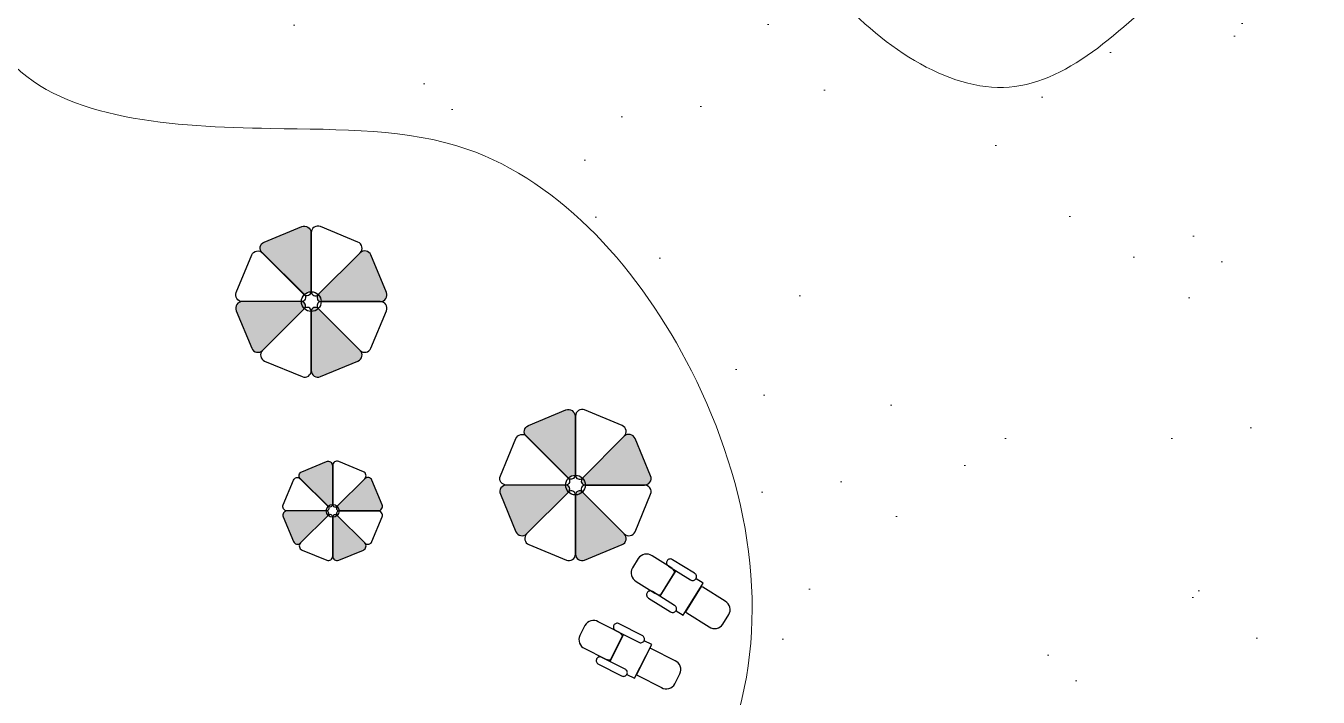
# Model space of a CAD drawing. Header units: millimetres. Extents: x 185 to 501, y 88 to 528.
# Drawn here: x 315.43 to 337, y 236.45 to 247.66 of the extents above; entities that cross this region are included whole.
import ezdxf

# ---------------------------------------------------------------- set-up
doc = ezdxf.new("R2010")
doc.units = ezdxf.units.MM
doc.layers.add('Paredes', color=141, linetype='Continuous', lineweight=9)
doc.layers.add('SITE_FURNISHINGS', color=230, linetype='Continuous')

msp = doc.modelspace()

# ---------------------------------------------------------------- hatches: boundary and pattern name
for color, points in [(230, [(320.187, 244.206, 0.534511), (320.035, 244.307), (319.408, 244.048, 0.475071), (319.359, 243.884, -0.059116), (319.38, 243.868), (320.078, 243.17, -0.187719), (320.187, 243.218, 0.000562), (320.187, 243.219)]), (256, [(324.595, 241.142, 0.534511), (324.443, 241.244), (323.817, 240.984, 0.475071), (323.768, 240.821, -0.059116), (323.788, 240.805), (324.486, 240.107, -0.187719), (324.595, 240.155, 0.000562), (324.595, 240.155)]), (230, [(320.546, 240.318, 0.534511), (320.446, 240.385), (320.034, 240.214, 0.475071), (320.002, 240.106, -0.059116), (320.015, 240.096), (320.474, 239.637, -0.187719), (320.546, 239.668, 0.000562), (320.546, 239.668)])]:
    msp.add_hatch(color=color).paths.add_polyline_path(points)
h = msp.add_hatch(color=230)
edge = h.paths.add_edge_path()
edge.add_arc((320.358, 243.122), 0.0682, 135, 270)
edge.add_line((320.358, 243.054), (321.346, 243.054))
edge.add_arc((321.346, 243.164), 0.11, 270, 382.5)
edge.add_line((321.447, 243.206), (321.188, 243.833))
edge.add_arc((321.086, 243.791), 0.11, 22.5, 135)
edge.add_line((321.008, 243.868), (320.31, 243.17))
edge = h.paths.add_edge_path()
edge.add_arc((320.262, 242.89), 0.0682, 45, 180)
edge.add_line((320.194, 242.89), (320.194, 241.902))
edge.add_arc((320.304, 241.902), 0.11, 180, 292.5)
edge.add_line((320.346, 241.801), (320.973, 242.06))
edge.add_arc((320.931, 242.162), 0.11, 292.5, 405)
edge.add_line((321.008, 242.24), (320.31, 242.938))
edge = h.paths.add_edge_path()
edge.add_arc((319.302, 242.317), 0.11, 202.5, 315)
edge.add_line((319.38, 242.24), (320.078, 242.938))
edge.add_arc((320.029, 242.986), 0.0682, 315, 450)
edge.add_line((320.029, 243.054), (319.042, 243.054))
edge.add_arc((319.042, 242.944), 0.11, 90, 202.5)
edge.add_line((318.941, 242.902), (319.2, 242.275))
h = msp.add_hatch(color=256)
edge = h.paths.add_edge_path()
edge.add_arc((324.767, 240.059), 0.0682, 135, 270)
edge.add_line((324.767, 239.991), (325.754, 239.991))
edge.add_arc((325.754, 240.101), 0.11, 270, 382.5)
edge.add_line((325.856, 240.143), (325.596, 240.769))
edge.add_arc((325.495, 240.727), 0.11, 22.5, 135)
edge.add_line((325.417, 240.805), (324.719, 240.107))
edge = h.paths.add_edge_path()
edge.add_arc((324.671, 239.826), 0.0682, 45, 180)
edge.add_line((324.603, 239.826), (324.603, 238.839))
edge.add_arc((324.713, 238.839), 0.11, 180, 292.5)
edge.add_line((324.755, 238.737), (325.381, 238.997))
edge.add_arc((325.339, 239.098), 0.11, 292.5, 405)
edge.add_line((325.417, 239.176), (324.719, 239.874))
edge = h.paths.add_edge_path()
edge.add_arc((323.71, 239.254), 0.11, 202.5, 315)
edge.add_line((323.788, 239.176), (324.486, 239.874))
edge.add_arc((324.438, 239.922), 0.0682, 315, 450)
edge.add_line((324.438, 239.991), (323.451, 239.991))
edge.add_arc((323.451, 239.881), 0.11, 90, 202.5)
edge.add_line((323.349, 239.839), (323.609, 239.212))
h = msp.add_hatch(color=230)
edge = h.paths.add_edge_path()
edge.add_arc((320.659, 239.605), 0.0448, 135, 270)
edge.add_line((320.659, 239.56), (321.308, 239.56))
edge.add_arc((321.308, 239.632), 0.0723, 270, 382.5)
edge.add_line((321.375, 239.66), (321.205, 240.072))
edge.add_arc((321.138, 240.045), 0.0723, 22.5, 135)
edge.add_line((321.087, 240.096), (320.627, 239.637))
edge = h.paths.add_edge_path()
edge.add_arc((320.596, 239.452), 0.0448, 45, 180)
edge.add_line((320.551, 239.452), (320.551, 238.802))
edge.add_arc((320.623, 238.802), 0.0723, 180, 292.5)
edge.add_line((320.651, 238.736), (321.063, 238.906))
edge.add_arc((321.035, 238.973), 0.0723, 292.5, 405)
edge.add_line((321.087, 239.024), (320.627, 239.484))
edge = h.paths.add_edge_path()
edge.add_arc((319.964, 239.076), 0.0723, 202.5, 315)
edge.add_line((320.015, 239.024), (320.474, 239.484))
edge.add_arc((320.443, 239.515), 0.0448, 315, 450)
edge.add_line((320.443, 239.56), (319.793, 239.56))
edge.add_arc((319.793, 239.488), 0.0723, 90, 202.5)
edge.add_line((319.726, 239.46), (319.897, 239.048))
at = {"layer": 'Paredes'}
h = msp.add_hatch(dxfattribs=at)
h.set_pattern_fill('AR-SAND', color=256, scale=0.1, style=0)
h.set_pattern_definition([(37.5, (-2162.957, 17.1855), (-0.160003, 4.8941324), [0, -3.8608, 0, -4.318, 0, -4.1275]), (7.5, (-2162.957, 17.1855), (4.495233, 7.168251), [0, -2.0828, 0, -3.4798, 0, -1.3335]), (327.5, (-2166.081, 17.1855), (7.909924, 0.014372), [0, -1.27, 0, -4.572, 0, -5.969]), (317.5, (-2166.081, 17.1855), (7.635565, 2.229293), [0, -0.635, 0, -2.9972, 0, -3.429])])
edge = h.paths.add_edge_path()
edge.add_spline(control_points=[(329.163, 209.759), (329.769, 209.758), (331.679, 209.374), (333.188, 205.317), (334.541, 200.963), (333.991, 195.497), (329.105, 192.643), (330.18, 186.77), (334.028, 181.379), (341.571, 182.837), (347.715, 185.41), (350.943, 192.267), (345.013, 196.362), (341.002, 201.852), (340.823, 209.281), (344.738, 211.852), (349.254, 210.173), (352.059, 203.967), (357.894, 206.923), (359.013, 211.66), (358.772, 215.872), (357.263, 219.898), (353.753, 220.348), (352.079, 225.331), (353.828, 231.651), (358.644, 231.789), (361.226, 231.902), (363.18, 233.645), (366.499, 235.216), (366.131, 239.585), (363.726, 244.777), (361.783, 252.598), (355.323, 252.096), (350.842, 251.157), (351.678, 246.816), (352.206, 242.343), (349.289, 237.742), (345.789, 237.071), (344.999, 237.127)], knot_values=[126.800992, 126.800992, 126.800992, 126.800992, 128.552041, 132.302534, 138.232433, 143.028847, 147.14407, 153.309299, 157.961529, 165.761725, 172.843208, 178.590264, 183.713167, 191.652281, 199.550118, 202.153336, 203.993395, 213.278166, 216.611939, 220.52306, 227.040192, 229.640637, 232.242468, 236.304441, 243.607556, 247.723547, 249.600713, 251.118572, 255.427198, 259.388599, 262.330603, 273.582082, 276.727203, 281.527369, 283.853486, 288.505719, 295.449959, 297.74183, 297.74183, 297.74183, 297.74183], degree=3, periodic=0)
edge.add_line((344.999, 237.127), (343.657, 237.512))
edge.add_spline(control_points=[(343.657, 237.512), (343.591, 237.551), (342.465, 238.286), (341.526, 242.294), (343.136, 246.067), (341.978, 251.035), (337.528, 250.743), (334.813, 248.747), (331.956, 245.751), (327.658, 248.749), (327.085, 252.781), (324.994, 256.53), (321.298, 257.351), (317.727, 255.69), (314.381, 252.642), (313.89, 246.209), (319.216, 245.896), (323.552, 245.976), (327.203, 241.87), (328.145, 236.119), (324.858, 232.176), (320.085, 231.24), (317.483, 235.427), (312.581, 235.845), (308.455, 231.987), (311.862, 228.592), (312.568, 224.628), (312.107, 220.627), (308.67, 217.752), (310.827, 212.931), (312.025, 208.248), (314.954, 207.066), (315.627, 206.878)], knot_values=[2.907855, 2.907855, 2.907855, 2.907855, 3.150612, 7.195867, 12.953348, 16.263104, 19.888382, 23.642714, 27.036791, 30.428875, 36.324389, 39.357134, 42.52297, 46.572713, 50.687936, 56.155626, 60.647938, 63.940117, 69.206529, 75.27202, 79.883863, 83.277941, 88.074352, 92.521984, 96.637211, 101.065548, 104.030498, 108.826912, 112.507027, 115.471977, 123.273315, 125.37104, 125.37104, 125.37104, 125.37104], degree=3, periodic=0)
edge.add_spline(control_points=[(315.627, 206.878), (315.799, 206.792), (316.265, 206.559), (316.994, 206.463), (317.798, 206.497), (318.574, 206.523), (319.583, 206.096), (320.582, 205.804), (321.63, 205.921), (322.302, 206.143), (322.76, 206.317), (322.932, 206.382)], knot_values=[0, 0, 0, 0, 0.574846, 1.559232, 2.150533, 3.003289, 3.84311, 5.407574, 6.052016, 6.972857, 7.523573, 7.523573, 7.523573, 7.523573], degree=3, periodic=0)
edge.add_spline(control_points=[(322.932, 206.382), (322.933, 206.383), (324.004, 207.066), (325.387, 208.484), (327.149, 209.374), (327.787, 209.559)], knot_values=[299.106215, 299.106215, 299.106215, 299.106215, 299.110488, 302.953821, 304.929743, 304.929743, 304.929743, 304.929743], degree=3, periodic=0)
edge.add_line((327.787, 209.559), (329.163, 209.759))
h.paths.add_polyline_path([(328.219, 216.885), (326.843, 216.69, -1.682486), (330.764, 223.697), (331.32, 222.412, -0.402923)], flags=16)
h.paths.add_polyline_path([(336.161, 223.833), (335.751, 225.161, -0.49838), (342.828, 233.073), (344.194, 232.813, -1.570148)], flags=16)

# ---------------------------------------------------------------- linework, layer by layer
for points, knots in [([(315.627, 206.878), (314.954, 207.066), (312.025, 208.248), (310.827, 212.931), (308.67, 217.752), (312.107, 220.627), (312.568, 224.628), (311.862, 228.592), (308.455, 231.987), (312.581, 235.845), (317.483, 235.427), (320.085, 231.24), (324.858, 232.176), (328.145, 236.119), (327.203, 241.87), (323.552, 245.976), (319.216, 245.896), (313.89, 246.209), (314.381, 252.642), (317.727, 255.69), (321.298, 257.351), (324.994, 256.53), (327.085, 252.781), (327.658, 248.749), (331.956, 245.751), (334.813, 248.747), (337.528, 250.743), (341.978, 251.035), (343.136, 246.067), (341.526, 242.294), (342.465, 238.286), (343.591, 237.551), (343.657, 237.512)], [2.907855, 2.907855, 2.907855, 2.907855, 5.005581, 12.806919, 15.771869, 19.451984, 24.248398, 27.213348, 31.641685, 35.756912, 40.204543, 45.000955, 48.395032, 53.006876, 59.072367, 64.338779, 67.630958, 72.12327, 77.59096, 81.706183, 85.755926, 88.921762, 91.954507, 97.850021, 101.242105, 104.636182, 108.390514, 112.015792, 115.325548, 121.083029, 125.128283, 125.37104, 125.37104, 125.37104, 125.37104]), ([(344.999, 237.127), (345.789, 237.071), (349.289, 237.742), (352.206, 242.343), (351.678, 246.816), (350.842, 251.157), (355.323, 252.096), (361.783, 252.598), (363.726, 244.777), (366.131, 239.585), (366.499, 235.216), (363.18, 233.645), (361.226, 231.902), (358.644, 231.789), (353.828, 231.651), (352.079, 225.331), (353.753, 220.348), (357.263, 219.898), (358.772, 215.872), (359.013, 211.66), (357.894, 206.923), (352.059, 203.967), (349.254, 210.173), (344.738, 211.852), (340.823, 209.281), (341.002, 201.852), (345.013, 196.362), (350.943, 192.267), (347.715, 185.41), (341.571, 182.837), (334.028, 181.379), (330.18, 186.77), (329.105, 192.643), (333.991, 195.497), (334.541, 200.963), (333.188, 205.317), (331.679, 209.374), (329.769, 209.758), (329.163, 209.759)], [126.800992, 126.800992, 126.800992, 126.800992, 129.092863, 136.037103, 140.689336, 143.015452, 147.815618, 150.96074, 162.212219, 165.154223, 169.115624, 173.42425, 174.942109, 176.819275, 180.935266, 188.238381, 192.300354, 194.902185, 197.502629, 204.019762, 207.930883, 211.264655, 220.549427, 222.389486, 224.992704, 232.890541, 240.829655, 245.952558, 251.699614, 258.781097, 266.581292, 271.233523, 277.398752, 281.513975, 286.310389, 292.240287, 295.990781, 297.74183, 297.74183, 297.74183, 297.74183])]:
    msp.add_open_spline(points, degree=3, knots=knots, dxfattribs=at)
at = {"layer": 'SITE_FURNISHINGS', "color": 230, "linetype": 'Continuous'}
for points in [[(320.187, 243.219, -0.668179), (320.071, 243.17), (319.372, 243.868, -0.534511), (319.408, 244.048), (320.035, 244.307, -0.534511), (320.187, 244.206)], [(320.194, 243.219, 0.668179), (320.31, 243.17), (321.008, 243.868, 0.534511), (320.973, 244.048), (320.346, 244.307, 0.534511), (320.194, 244.206)], [(320.078, 243.17, -0.668179), (320.029, 243.054), (319.042, 243.054, -0.534511), (318.941, 243.206), (319.2, 243.833, -0.534511), (319.38, 243.868)], [(320.31, 243.17, 0.668179), (320.358, 243.054), (321.346, 243.054, 0.534511), (321.447, 243.206), (321.188, 243.833, 0.534511), (321.008, 243.868)], [(319.2, 242.275, 0.534511), (319.38, 242.24), (320.078, 242.938, 0.668179), (320.029, 243.054), (319.042, 243.054, 0.534511), (318.941, 242.902)], [(320.029, 243.054, -1), (320.358, 243.054, -1)], [(320.358, 243.054, 0.668179), (320.31, 242.938), (321.008, 242.24, 0.534511), (321.188, 242.275), (321.447, 242.902, 0.534511), (321.346, 243.054)], [(320.194, 242.89, 0.668179), (320.078, 242.938), (319.38, 242.24, 0.534511), (319.415, 242.06), (320.042, 241.801, 0.534511), (320.194, 241.902)], [(320.31, 242.938, 0.668179), (320.194, 242.89), (320.194, 241.902, 0.534511), (320.346, 241.801), (320.973, 242.06, 0.534511), (321.008, 242.24)], [(320.546, 239.668, -0.668179), (320.47, 239.637), (320.01, 240.096, -0.534511), (320.034, 240.214), (320.446, 240.385, -0.534511), (320.546, 240.318)], [(320.551, 239.668, 0.668179), (320.627, 239.637), (321.087, 240.096, 0.534511), (321.063, 240.214), (320.651, 240.385, 0.534511), (320.551, 240.318)], [(320.474, 239.637, -0.668179), (320.443, 239.56), (319.793, 239.56, -0.534511), (319.726, 239.66), (319.897, 240.072, -0.534511), (320.015, 240.096)], [(320.627, 239.637, 0.668179), (320.659, 239.56), (321.308, 239.56, 0.534511), (321.375, 239.66), (321.205, 240.072, 0.534511), (321.087, 240.096)], [(320.443, 239.56, -1), (320.659, 239.56, -1)], [(319.897, 239.048, 0.534511), (320.015, 239.024), (320.474, 239.484, 0.668179), (320.443, 239.56), (319.793, 239.56, 0.534511), (319.726, 239.46)], [(320.551, 239.452, 0.668179), (320.474, 239.484), (320.015, 239.024, 0.534511), (320.039, 238.906), (320.451, 238.736, 0.534511), (320.551, 238.802)], [(320.627, 239.484, 0.668179), (320.551, 239.452), (320.551, 238.802, 0.534511), (320.651, 238.736), (321.063, 238.906, 0.534511), (321.087, 239.024)], [(320.659, 239.56, 0.668179), (320.627, 239.484), (321.087, 239.024, 0.534511), (321.205, 239.048), (321.375, 239.46, 0.534511), (321.308, 239.56)]]:
    msp.add_lwpolyline(points, format="xyb", close=True, dxfattribs=at)
at = {"layer": 'SITE_FURNISHINGS', "color": 7, "linetype": 'Continuous'}
for points in [[(324.595, 240.155, -0.668179), (324.479, 240.107), (323.781, 240.805, -0.534511), (323.817, 240.984), (324.443, 241.244, -0.534511), (324.595, 241.142)], [(324.603, 240.155, 0.668179), (324.719, 240.107), (325.417, 240.805, 0.534511), (325.381, 240.984), (324.755, 241.244, 0.534511), (324.603, 241.142)], [(324.486, 240.107, -0.668179), (324.438, 239.991), (323.451, 239.991, -0.534511), (323.349, 240.143), (323.609, 240.769, -0.534511), (323.788, 240.805)], [(324.719, 240.107, 0.668179), (324.767, 239.991), (325.754, 239.991, 0.534511), (325.856, 240.143), (325.596, 240.769, 0.534511), (325.417, 240.805)], [(324.438, 239.991, -1), (324.767, 239.991, -1)], [(323.609, 239.212, 0.534511), (323.788, 239.176), (324.486, 239.874, 0.668179), (324.438, 239.991), (323.451, 239.991, 0.534511), (323.349, 239.839)], [(324.603, 239.826, 0.668179), (324.486, 239.874), (323.788, 239.176, 0.534511), (323.824, 238.997), (324.451, 238.737, 0.534511), (324.603, 238.839)], [(324.719, 239.874, 0.668179), (324.603, 239.826), (324.603, 238.839, 0.534511), (324.755, 238.737), (325.381, 238.997, 0.534511), (325.417, 239.176)], [(324.767, 239.991, 0.668179), (324.719, 239.874), (325.417, 239.176, 0.534511), (325.596, 239.212), (325.856, 239.839, 0.534511), (325.754, 239.991)], [(326.028, 238.159), (326.263, 238.537, 0.157188), (326.194, 238.615), (325.88, 238.81, 0.414214), (325.651, 238.766), (325.552, 238.606, 0.414214), (325.614, 238.382), (325.927, 238.187, 0.157188)], [(326.614, 238.427, 0.414214), (326.589, 238.517), (326.222, 238.745, 0.414214), (326.13, 238.728, 0.414214), (326.155, 238.639), (326.522, 238.41, 0.414214)], [(326.281, 237.893, 0.414214), (326.256, 237.982), (325.889, 238.211, 0.414214), (325.798, 238.193, 0.414214), (325.822, 238.104), (326.19, 237.875, 0.414214)], [(326.436, 237.873, 0.042225), (326.459, 237.856), (326.833, 237.623, 0.414214), (327.062, 237.666), (327.162, 237.827, 0.414214), (327.1, 238.051), (326.726, 238.284, 0.042225), (326.7, 238.297)], [(325.187, 237.074), (325.389, 237.47, 0.157188), (325.313, 237.542), (324.984, 237.709, 0.414214), (324.76, 237.647), (324.674, 237.478, 0.414214), (324.756, 237.26), (325.085, 237.093, 0.157188)], [(325.748, 237.392, 0.414214), (325.716, 237.479), (325.33, 237.675, 0.414214), (325.241, 237.65, 0.414214), (325.273, 237.562), (325.658, 237.366, 0.414214)], [(325.619, 236.824, 0.042225), (325.644, 236.809), (326.036, 236.609, 0.414214), (326.26, 236.672), (326.346, 236.84, 0.414214), (326.265, 237.058), (325.872, 237.258, 0.042225), (325.845, 237.269)], [(325.462, 236.83, 0.414214), (325.43, 236.917), (325.045, 237.113, 0.414214), (324.955, 237.088, 0.414214), (324.988, 237.001), (325.373, 236.805, 0.414214)]]:
    msp.add_lwpolyline(points, format="xyb", close=True, dxfattribs=at)
for points in [[(326.278, 238.562), (326.012, 238.134)], [(326.281, 237.893), (326.402, 237.817), (326.735, 238.352), (326.614, 238.427)], [(325.402, 237.497), (325.174, 237.047)], [(325.462, 236.83), (325.589, 236.766), (325.875, 237.327), (325.748, 237.392)]]:
    msp.add_lwpolyline(points, dxfattribs=at)

doc.saveas('drawing.dxf')
